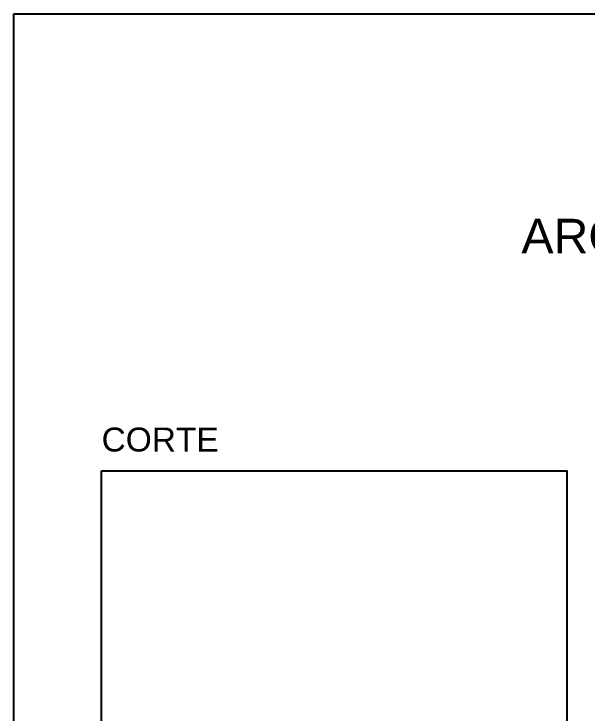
# Model space of a CAD drawing. Header units: inches. Extents: x -415 to -271, y -42 to 11.
# Drawn here: x -414.78 to -398.19, y -8.85 to 11.38 of the extents above; entities that cross this region are included whole.
import ezdxf
from ezdxf.enums import TextEntityAlignment as Align

# ---------------------------------------------------------------- set-up
doc = ezdxf.new("R2010")
doc.units = ezdxf.units.IN
doc.header["$MEASUREMENT"] = 0
for name, color, linetype in [('ARQ-PIS', 1, 'Continuous'), ('ARQ-TXT-200', 2, 'Continuous'), ('ELE-VT3', 30, 'Continuous'), ('FO-TÍTULOS', 1, 'Continuous')]:
    doc.layers.add(name, color=color, linetype=linetype)
doc.styles.add('Arial', font='ARIALUNI.ttf')
doc.styles.add('Swiss LT', font='swissl.ttf')

msp = doc.modelspace()

# ---------------------------------------------------------------- linework, layer by layer
at = {"layer": 'ARQ-PIS', "color": 4, "linetype": 'ByBlock'}
msp.add_lwpolyline([(-412.2416717988959, -1.843895817791861), (-398.7739872541202, -1.843895817791861), (-398.7739872541202, -21.92124513022435), (-412.2416717988959, -21.92124513022435)], close=True, dxfattribs=at)
at = {"layer": 'ELE-VT3', "linetype": 'ByBlock'}
msp.add_lwpolyline([(-414.7758687135443, 11.37551880850881), (-271.3816419953657, 11.37551880850887), (-271.3816419953657, -29.07803889097383), (-414.7758687135443, -29.07803889097388)], close=True, dxfattribs=at)

# ---------------------------------------------------------------- texts
at = {"layer": 'ARQ-TXT-200', "color": 4, "insert": (-400.0860622323229, 5.449464624170801), "char_height": 1, "attachment_point": 1, "style": 'Swiss LT'}
msp.add_mtext_dynamic_manual_height_columns('ARQUITETURA', width=2.168584930174802, gutter_width=0.5, heights=[0], dxfattribs=at)
at = {"layer": 'FO-TÍTULOS', "color": 4, "style": 'Arial'}
msp.add_text('CORTE', height=0.693490298883643, dxfattribs=at).set_placement((-408.8488320331297, -1.284573335761081), align=Align.RIGHT)

doc.saveas('drawing.dxf')
